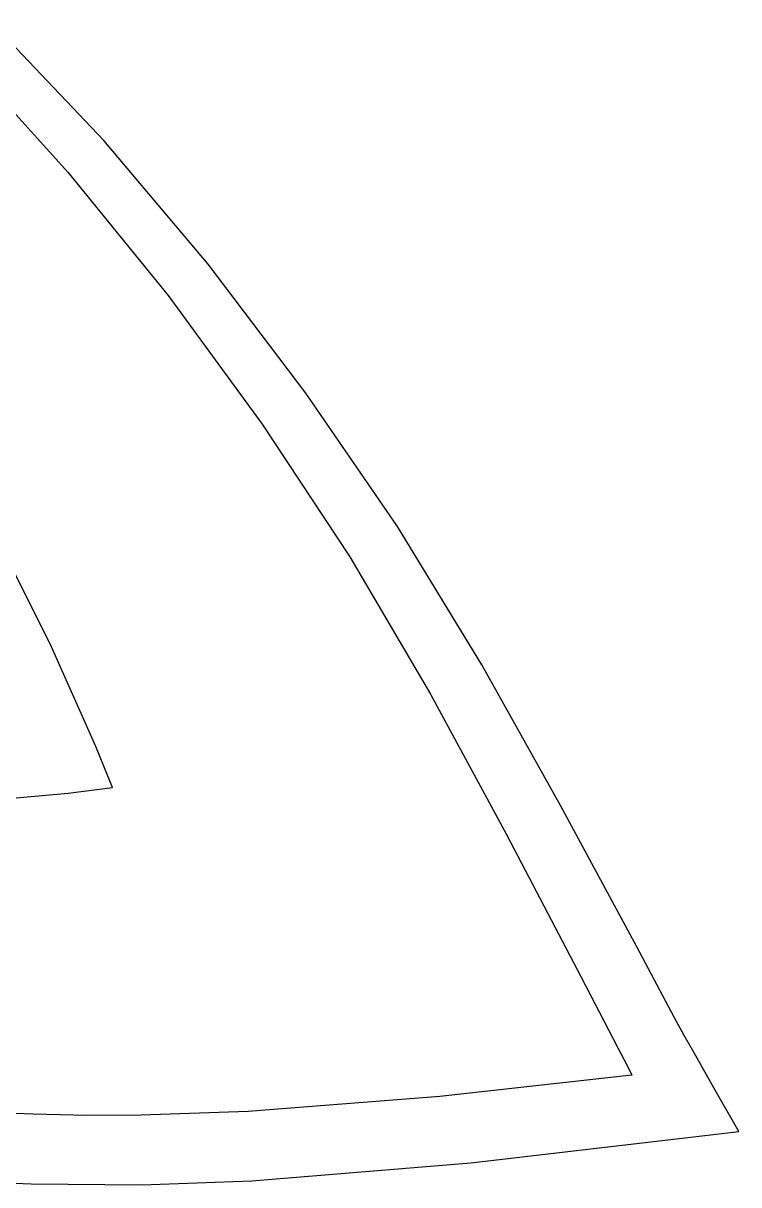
# Model space of a CAD drawing. Extents: x 0 to 149, y 0 to 357.
# Drawn here: x 127.09 to 149.07, y 104.14 to 139.85 of the extents above; entities that cross this region are included whole.
import ezdxf

# ---------------------------------------------------------------- set-up
doc = ezdxf.new("R2010")
doc.units = 0

msp = doc.modelspace()

# ---------------------------------------------------------------- linework, layer by layer
at = {"layer": 'Layer 1'}
for p, q in [((129.557785, 136.241423), (126.133155, 139.850153)), ((125.171444, 138.903851), (128.450504, 135.273481)), ((132.763875, 132.438613), (129.557785, 136.241423)), ((128.450504, 135.273481), (131.536214, 131.476341)), ((135.76972, 128.475076), (132.763875, 132.438613)), ((131.536214, 131.476341), (134.423034, 127.526696)), ((138.580835, 124.373323), (135.76972, 128.475076)), ((134.423034, 127.526696), (137.115634, 123.438661)), ((141.178089, 120.126323), (138.580835, 124.373323)), ((127.913748, 120.767931), (126.350783, 123.849956)), ((137.115634, 123.438661), (139.595607, 119.225808)), ((129.312783, 117.608116), (127.913748, 120.767931)), ((143.591855, 115.795503), (141.178089, 120.126323)), ((139.595607, 119.225808), (141.930034, 114.906621)), ((129.83182, 116.350536), (129.312783, 117.608116)), ((123.633526, 115.737742), (128.47005, 116.177692)), ((128.47005, 116.177692), (129.83182, 116.350536)), ((145.933035, 111.447793), (143.591855, 115.795503)), ((141.930034, 114.906621), (144.212254, 110.536691)), ((147.096755, 109.271733), (145.933035, 111.447793)), ((144.212254, 110.536691), (145.355284, 108.351411)), ((147.389332, 108.728577), (147.096755, 109.271733)), ((147.699539, 108.19485), (147.389332, 108.728577)), ((145.355284, 108.351411), (145.639326, 107.804157)), ((148.306, 107.12), (147.699539, 108.19485)), ((145.7825, 107.503591), (139.882063, 106.854449)), ((145.639326, 107.804157), (145.7825, 107.503591)), ((139.882063, 106.854449), (133.997, 106.391)), ((149.06635, 105.777294), (148.306, 107.12)), ((127.39494, 106.305032), (125.73518, 106.362041)), ((129.04489, 106.271028), (127.39494, 106.305032)), ((130.69367, 106.279037), (129.04489, 106.271028)), ((133.997, 106.391), (130.69367, 106.279037)), ((133.997, 106.391), (133.997, 106.391)), ((147.5005, 105.587957), (149.06635, 105.777294)), ((140.836354, 104.815431), (147.5005, 105.587957)), ((134.1116, 104.257527), (140.836354, 104.815431)), ((125.6431, 104.231314), (127.32881, 104.16964)), ((127.32881, 104.16964), (130.723959, 104.13611)), ((130.723959, 104.13611), (134.1116, 104.257527))]:
    msp.add_line(p, q, dxfattribs=at)

doc.saveas('drawing.dxf')
